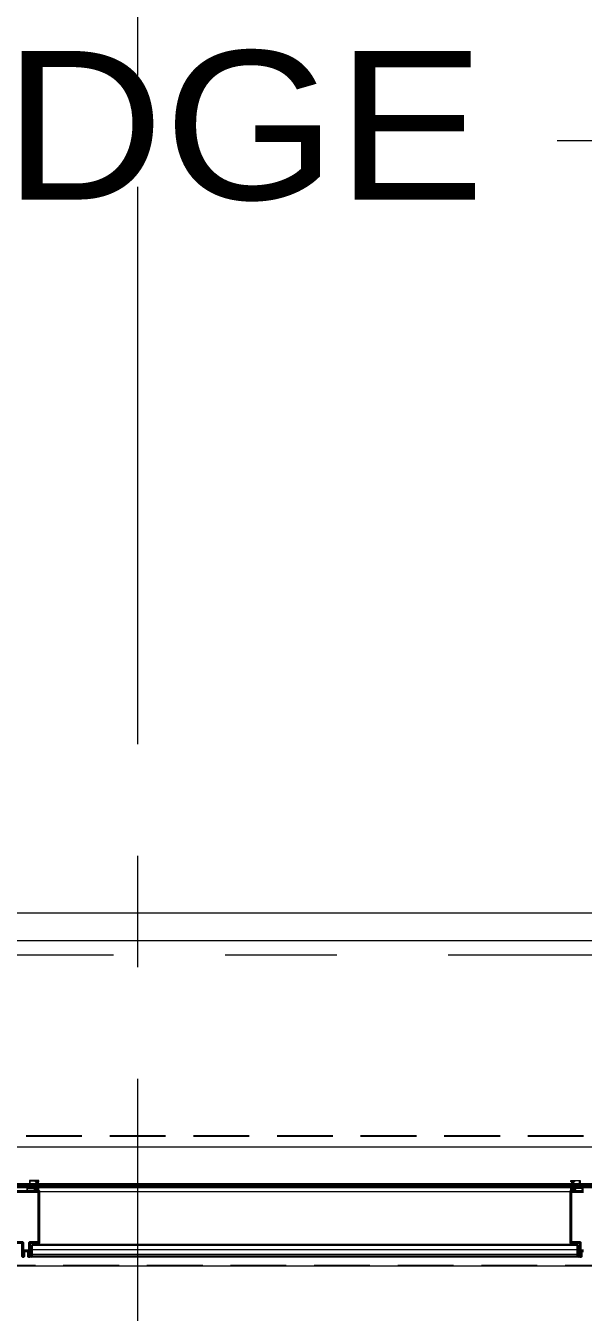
# Model space of a CAD drawing. Header units: inches. Extents: x -26575 to 27, y -11337 to 2257.
# Drawn here: x -21241.1 to -21181.1, y -23.9 to 114.6 of the extents above; entities that cross this region are included whole.
import ezdxf
from ezdxf import colors
from ezdxf.entities.mleader import LeaderData, LeaderLine
from ezdxf.math import Vec2, Vec3

# ---------------------------------------------------------------- set-up
doc = ezdxf.new("R2010")
doc.units = ezdxf.units.IN
doc.header["$LTSCALE"] = 48
doc.header["$MEASUREMENT"] = 0
for name, pattern in [('A106$0$CENTER', [2, 1.25, -0.25, 0.25, -0.25]), ('A112$0$CENTER', [2, 1.25, -0.25, 0.25, -0.25]), ('CENTER2', [1.125, 0.75, -0.125, 0.125, -0.125]), ('NB - 12th floor_plan$0$HIDDEN2', [0.1875, 0.125, -0.0625])]:
    doc.linetypes.add(name, pattern=pattern)
for name, color, linetype in [('A106$0$A-ANNO-TEXT', 8, 'Continuous'), ('A106$0$A-CLNG-RAIL', 8, 'Continuous'), ('A106$0$A-FLOR-SLAB', 8, 'Continuous'), ('A106$0$A-GLAZ', 8, 'Continuous'), ('A106$0$A-GLAZ-CRNA', 8, 'Continuous'), ('A106$0$A-GRID-GRD1-12', 8, 'CENTER2'), ('A106$0$A-GRID-GRDP0-15', 8, 'Continuous'), ('A112$0$A-CLNG-RAIL', 8, 'Continuous'), ('A112$0$A-FLOR-SLAB', 8, 'Continuous'), ('A112$0$A-GLAZ', 8, 'Continuous'), ('A112$0$A-GLAZ-CRNA', 8, 'Continuous'), ('A112$0$A-GRID-GRD1-12', 8, 'Continuous'), ('A112$0$A-GRID-GRDP0-15', 8, 'Continuous'), ('A612$0$A-CLNG-RAIL', 8, 'Continuous'), ('A612$0$A-CLNG-SFFT', 8, 'Continuous'), ('E-Anno-Note', 6, 'Continuous'), ('E-FIRE', 234, 'Continuous'), ('NB - 12th floor_plan$0$STFIN1', 1, 'NB - 12th floor_plan$0$HIDDEN2'), ('NB - 12th floor_plan$0$STSLABNOTCH', 1, 'NB - 12th floor_plan$0$HIDDEN2'), ('XREF', 7, 'Continuous')]:
    doc.layers.add(name, color=color, linetype=linetype)
doc.layers.add('E-Fire-Covr', color=240, linetype='Continuous', lineweight=70, plot=False)
doc.styles.add('A106$0$Arial', font='arial.ttf', dxfattribs={"height": 0.076839})
doc.styles.add('MAMEP ANNO', font='arial.ttf', dxfattribs={"height": 0.078125})

# ---------------------------------------------------------------- blocks, each defined once
blk = doc.blocks.new('*U546')
at = {"layer": 'A106$0$A-CLNG-RAIL', "linetype": 'Continuous', "lineweight": 13}
for p, q in [((-0.65, 0.45), (-0.65, 0.59)), ((-0.65, 0.59), (0.35, 0.59)), ((-0.55, 0.45), (-0.65, 0.45)), ((-0.31, 0.54), (-0.61, 0.54)), ((-0.61, 0.54), (-0.61, 0.49)), ((-0.61, 0.49), (-0.55, 0.49)), ((-0.55, 0.49), (-0.55, 0.45)), ((-0.37, 0.45), (-0.37, 0.49)), ((-0.37, 0.49), (-0.31, 0.49)), ((-0.26, 0.45), (-0.37, 0.45)), ((-0.31, 0.49), (-0.31, 0.54)), ((0.3, 0.54), (-0.26, 0.54)), ((-0.26, 0.54), (-0.26, 0.45)), ((0.3, -0.23), (0.3, 0.54)), ((0.35, 0.59), (0.35, -0.23)), ((-0.65, -0.59), (-0.65, -0.23)), ((-0.65, -0.23), (-0.55, -0.23)), ((-0.61, -0.59), (-0.65, -0.59)), ((-0.55, -0.27), (-0.61, -0.27)), ((-0.61, -0.27), (-0.61, -0.32)), ((-0.61, -0.32), (-0.31, -0.32)), ((-0.23, -0.37), (-0.61, -0.37)), ((-0.61, -0.37), (-0.61, -0.59)), ((-0.55, -0.23), (-0.55, -0.27)), ((-0.37, -0.27), (-0.37, -0.23)), ((-0.37, -0.23), (0.3, -0.23)), ((-0.31, -0.27), (-0.37, -0.27)), ((-0.31, -0.32), (-0.31, -0.27)), ((-0.23, -0.59), (-0.23, -0.37)), ((-0.19, -0.59), (-0.23, -0.59)), ((0.6, -0.29), (-0.19, -0.29)), ((-0.19, -0.29), (-0.19, -0.39)), ((-0.19, -0.39), (-0.15, -0.39)), ((-0.15, -0.39), (-0.19, -0.51)), ((-0.19, -0.51), (-0.19, -0.59)), ((0.35, -0.23), (0.44, -0.23)), ((0.44, -0.23), (0.44, -0.2)), ((0.44, -0.2), (0.57, -0.23)), ((0.6, -0.51), (0.56, -0.39)), ((0.56, -0.39), (0.6, -0.39)), ((0.57, -0.23), (0.65, -0.23)), ((0.6, -0.39), (0.6, -0.29)), ((0.6, -0.59), (0.6, -0.51)), ((0.65, -0.59), (0.6, -0.59)), ((0.65, -0.23), (0.65, -0.59))]:
    blk.add_line(p, q, dxfattribs=at)
at = {"layer": 'A106$0$A-CLNG-RAIL', "lineweight": 13, "flags": 128}
for points in [[(-0.55, 0.51), (-0.36, 0.51)], [(-0.39, 0.5), (-0.38, 0.44), (-0.38, 0.37), (-0.33, 0.18)], [(-0.39, -0.29), (-0.38, -0.23), (-0.38, -0.16), (-0.33, 0.03)], [(-0.55, -0.3), (-0.36, -0.3)]]:
    blk.add_lwpolyline(points, dxfattribs=at)
at = {"layer": 'A106$0$A-CLNG-RAIL', "lineweight": 13}
for points in [[(-0.53, 0.51), (-0.52, 0.46), (-0.53, 0.41), (-0.57, 0.34), (-0.59, 0.31), (-0.64, 0.18)], [(-0.53, -0.29), (-0.52, -0.24), (-0.53, -0.2), (-0.57, -0.12), (-0.59, -0.1), (-0.64, 0.03)], [(-0.5, 0.51), (-0.5, 0.47), (-0.5, 0.41), (-0.53, 0.34), (-0.54, 0.31), (-0.59, 0.18)], [(-0.5, -0.29), (-0.5, -0.26), (-0.5, -0.2), (-0.53, -0.13), (-0.54, -0.1), (-0.59, 0.03)], [(-0.47, 0.51), (-0.47, 0.49), (-0.46, 0.45), (-0.47, 0.36), (-0.49, 0.31), (-0.51, 0.18)], [(-0.47, -0.3), (-0.47, -0.28), (-0.46, -0.24), (-0.47, -0.15), (-0.49, -0.1), (-0.51, 0.03)], [(-0.45, 0.51), (-0.44, 0.4), (-0.45, 0.34), (-0.44, 0.31), (-0.44, 0.18)], [(-0.45, -0.3), (-0.44, -0.19), (-0.45, -0.12), (-0.44, -0.1), (-0.44, 0.03)], [(-0.41, 0.5), (-0.41, 0.44), (-0.41, 0.38), (-0.4, 0.34), (-0.4, 0.31), (-0.37, 0.18)], [(-0.41, -0.29), (-0.41, -0.23), (-0.41, -0.17), (-0.4, -0.12), (-0.4, -0.1), (-0.37, 0.03)]]:
    blk.add_open_spline(points, degree=3, dxfattribs=at)
blk = doc.blocks.new('*U545')
at = {"layer": 'A106$0$A-CLNG-RAIL', "linetype": 'Continuous', "lineweight": 13}
for p, q in [((0.65, 0.59), (-0.35, 0.59)), ((-0.35, 0.59), (-0.35, -0.23)), ((-0.3, -0.23), (-0.3, 0.54)), ((-0.3, 0.54), (0.26, 0.54)), ((0.26, 0.54), (0.26, 0.45)), ((0.26, 0.45), (0.37, 0.45)), ((0.31, 0.49), (0.31, 0.54)), ((0.31, 0.54), (0.61, 0.54)), ((0.37, 0.49), (0.31, 0.49)), ((0.37, 0.45), (0.37, 0.49)), ((0.61, 0.49), (0.55, 0.49)), ((0.55, 0.49), (0.55, 0.45)), ((0.55, 0.45), (0.65, 0.45)), ((0.61, 0.54), (0.61, 0.49)), ((0.65, 0.45), (0.65, 0.59)), ((-0.57, -0.23), (-0.65, -0.23)), ((-0.65, -0.23), (-0.65, -0.59)), ((-0.65, -0.59), (-0.6, -0.59)), ((-0.6, -0.39), (-0.6, -0.29)), ((-0.6, -0.29), (0.19, -0.29)), ((-0.6, -0.51), (-0.56, -0.39)), ((-0.56, -0.39), (-0.6, -0.39)), ((-0.6, -0.59), (-0.6, -0.51)), ((-0.44, -0.2), (-0.57, -0.23)), ((-0.44, -0.23), (-0.44, -0.2)), ((-0.35, -0.23), (-0.44, -0.23)), ((0.37, -0.23), (-0.3, -0.23)), ((0.19, -0.39), (0.15, -0.39)), ((0.15, -0.39), (0.19, -0.51)), ((0.19, -0.29), (0.19, -0.39)), ((0.19, -0.51), (0.19, -0.59)), ((0.19, -0.59), (0.23, -0.59)), ((0.23, -0.59), (0.23, -0.37)), ((0.23, -0.37), (0.61, -0.37)), ((0.31, -0.32), (0.31, -0.27)), ((0.31, -0.27), (0.37, -0.27)), ((0.61, -0.32), (0.31, -0.32)), ((0.37, -0.27), (0.37, -0.23)), ((0.65, -0.23), (0.55, -0.23)), ((0.55, -0.23), (0.55, -0.27)), ((0.55, -0.27), (0.61, -0.27)), ((0.61, -0.27), (0.61, -0.32)), ((0.61, -0.37), (0.61, -0.59)), ((0.61, -0.59), (0.65, -0.59)), ((0.65, -0.59), (0.65, -0.23))]:
    blk.add_line(p, q, dxfattribs=at)
at = {"layer": 'A106$0$A-CLNG-RAIL', "lineweight": 13, "flags": 128}
for points in [[(0.39, 0.5), (0.38, 0.44), (0.38, 0.37), (0.33, 0.18)], [(0.39, -0.29), (0.38, -0.23), (0.38, -0.16), (0.33, 0.03)], [(0.55, 0.51), (0.36, 0.51)], [(0.55, -0.3), (0.36, -0.3)]]:
    blk.add_lwpolyline(points, dxfattribs=at)
at = {"layer": 'A106$0$A-CLNG-RAIL', "lineweight": 13}
for points in [[(0.41, 0.5), (0.41, 0.44), (0.41, 0.38), (0.4, 0.34), (0.4, 0.31), (0.37, 0.18)], [(0.41, -0.29), (0.41, -0.23), (0.41, -0.17), (0.4, -0.12), (0.4, -0.1), (0.37, 0.03)], [(0.45, 0.51), (0.44, 0.4), (0.45, 0.34), (0.44, 0.31), (0.44, 0.18)], [(0.45, -0.3), (0.44, -0.19), (0.45, -0.12), (0.44, -0.1), (0.44, 0.03)], [(0.47, 0.51), (0.47, 0.49), (0.46, 0.45), (0.47, 0.36), (0.49, 0.31), (0.51, 0.18)], [(0.47, -0.3), (0.47, -0.28), (0.46, -0.24), (0.47, -0.15), (0.49, -0.1), (0.51, 0.03)], [(0.5, 0.51), (0.5, 0.47), (0.5, 0.41), (0.53, 0.34), (0.54, 0.31), (0.59, 0.18)], [(0.5, -0.29), (0.5, -0.26), (0.5, -0.2), (0.53, -0.13), (0.54, -0.1), (0.59, 0.03)], [(0.53, 0.51), (0.52, 0.46), (0.53, 0.41), (0.57, 0.34), (0.59, 0.31), (0.64, 0.18)], [(0.53, -0.29), (0.52, -0.24), (0.53, -0.2), (0.57, -0.12), (0.59, -0.1), (0.64, 0.03)]]:
    blk.add_open_spline(points, degree=3, dxfattribs=at)
blk = doc.blocks.new('A106$0$CW20FCORNER_3')
at = {"layer": 'A106$0$A-GLAZ-CRNA', "linetype": 'Continuous', "lineweight": 0}
for p, q in [((-178.63, 7), (-121.38, 7)), ((-179.37, 0.75), (-120.62, 0.75)), ((-179.37, 0.25), (-120.62, 0.25))]:
    blk.add_line(p, q, dxfattribs=at)
at = {"layer": 'A106$0$A-GLAZ-CRNA', "linetype": 'Continuous', "lineweight": 30}
for p, q in [((-179.37, 1.25), (-179.37, 0)), ((-179.37, 1.25), (-120.62, 1.25)), ((-179.37, 0), (-120.62, 0))]:
    blk.add_line(p, q, dxfattribs=at)
at = {"layer": 'A106$0$A-GLAZ-CRNA', "linetype": 'Continuous', "lineweight": 40}
blk.add_line((-120.62, 1.25), (-120.62, 0), dxfattribs=at)
at = {"layer": 'A106$0$A-GLAZ-CRNA', "linetype": 'Continuous', "lineweight": 40, "flags": 128}
for points in [[(-180, 0.59), (-180.25, 0.59), (-180.25, 0), (-180.37, 0), (-180.37, 1.5), (-181.37, 1.5), (-181.38, 7), (-180, 7)], [(-180, 0.59), (-179.75, 0.59), (-179.75, 0), (-179.62, 0), (-179.62, 1.5), (-178.62, 1.5), (-178.63, 7), (-180, 7)], [(-120, 0.59), (-120.25, 0.59), (-120.25, 0), (-120.37, 0), (-120.37, 1.5), (-121.37, 1.5), (-121.38, 7), (-120, 7)]]:
    blk.add_lwpolyline(points, dxfattribs=at)
at = {"layer": 'A106$0$A-GLAZ-CRNA', "linetype": 'Continuous', "lineweight": 40, "extrusion": (0, 0, -1)}
for centre in [(179.5, -0.13), (120.5, -0.13)]:
    blk.add_arc(centre, 0.177, 45, 135, dxfattribs=at)
blk = doc.blocks.new('A106')
at = {"layer": 'A106$0$A-ANNO-TEXT', "lineweight": 0, "flags": 128}
blk.add_lwpolyline([(-21183.88, 102.24), (-21155.72, 102.24), (-21072.34, 60.52)], dxfattribs=at)
at = {"layer": 'A106$0$A-FLOR-SLAB', "lineweight": 0, "flags": 128}
blk.add_lwpolyline([(-23869.27, 1530.35), (-21072.77, 1530.34), (-21072.77, -6.15), (-22489.27, -6.15), (-22489.27, 53.84), (-22872.77, 53.84), (-22872.77, -6.15), (-24409.27, -6.15)], dxfattribs=at)
at = {"layer": 'A106$0$A-GLAZ', "lineweight": 0}
blk.add_line((-22352.02, -18.91), (-21060.02, -18.91), dxfattribs=at)
at = {"layer": 'A106$0$A-GRID-GRD1-12', "linetype": 'A106$0$CENTER', "lineweight": 0}
blk.add_line((-24363.6, 14.59), (-20442.35, 14.59), dxfattribs=at)
at = {"layer": 'A106$0$A-GRID-GRDP0-15', "linetype": 'A106$0$CENTER', "lineweight": 0}
blk.add_line((-21229.02, 2113.24), (-21229.02, -676.9), dxfattribs=at)
at = {"layer": 'A106$0$A-CLNG-RAIL', "lineweight": 13}
for name, p in [('*U545', (-21240.3, -10.31)), ('*U546', (-21181.75, -10.31))]:
    blk.add_blockref(name, p, dxfattribs=at)
at = {"layer": 'A106$0$A-GLAZ-CRNA', "lineweight": 30}
blk.add_blockref('A106$0$CW20FCORNER_3', (-21061.02, -17.9), dxfattribs=at)
at = {"layer": 'A106$0$A-ANNO-TEXT', "lineweight": 13, "insert": (-21327.09, 111.88, 0.21), "char_height": 16, "attachment_point": 1, "line_spacing_factor": 0.6, "style": 'A106$0$Arial'}
blk.add_mtext('\\H1x;\\W1.06875;SLAB EDGE', dxfattribs=at)
blk = doc.blocks.new('A112')
at = {"layer": 'A112$0$A-CLNG-RAIL', "lineweight": 13}
for p, q in [((-21240.87, -10.54), (-21240.95, -10.54)), ((-21240.95, -10.54), (-21240.95, -10.9)), ((-21240.95, -10.9), (-21240.9, -10.9)), ((-21240.9, -10.7), (-21240.9, -10.6)), ((-21240.9, -10.6), (-21240.11, -10.6)), ((-21240.9, -10.82), (-21240.86, -10.7)), ((-21240.86, -10.7), (-21240.9, -10.7)), ((-21240.9, -10.9), (-21240.9, -10.82)), ((-21240.74, -10.51), (-21240.87, -10.54)), ((-21240.74, -10.54), (-21240.74, -10.51)), ((-21240.65, -10.54), (-21240.74, -10.54)), ((-21239.65, -9.72), (-21240.65, -9.72)), ((-21240.65, -9.72), (-21240.65, -10.54)), ((-21240.6, -10.54), (-21240.6, -9.77)), ((-21240.6, -9.77), (-21240.04, -9.77)), ((-21239.93, -10.54), (-21240.6, -10.54)), ((-21240.11, -10.7), (-21240.15, -10.7)), ((-21240.15, -10.7), (-21240.11, -10.82)), ((-21240.11, -10.6), (-21240.11, -10.7)), ((-21240.11, -10.82), (-21240.11, -10.9)), ((-21240.11, -10.9), (-21240.07, -10.9)), ((-21240.07, -10.9), (-21240.07, -10.68)), ((-21240.07, -10.68), (-21239.69, -10.68)), ((-21240.04, -9.77), (-21240.04, -9.86)), ((-21240.04, -9.86), (-21239.93, -9.86)), ((-21239.99, -9.82), (-21239.99, -9.77)), ((-21239.99, -9.77), (-21239.69, -9.77)), ((-21239.93, -9.82), (-21239.99, -9.82)), ((-21239.99, -10.63), (-21239.99, -10.58)), ((-21239.99, -10.58), (-21239.93, -10.58)), ((-21239.69, -10.63), (-21239.99, -10.63)), ((-21239.93, -9.86), (-21239.93, -9.82)), ((-21239.93, -10.58), (-21239.93, -10.54)), ((-21239.69, -9.82), (-21239.75, -9.82)), ((-21239.75, -9.82), (-21239.75, -9.86)), ((-21239.75, -9.86), (-21239.65, -9.86)), ((-21239.65, -10.54), (-21239.75, -10.54)), ((-21239.75, -10.54), (-21239.75, -10.58)), ((-21239.75, -10.58), (-21239.69, -10.58)), ((-21239.69, -9.77), (-21239.69, -9.82)), ((-21239.69, -10.58), (-21239.69, -10.63)), ((-21239.69, -10.68), (-21239.69, -10.9)), ((-21239.69, -10.9), (-21239.65, -10.9)), ((-21239.65, -9.86), (-21239.65, -9.72)), ((-21239.65, -10.9), (-21239.65, -10.54)), ((-21182.4, -9.86), (-21182.4, -9.72)), ((-21182.4, -9.72), (-21181.4, -9.72)), ((-21182.29, -9.86), (-21182.4, -9.86)), ((-21182.4, -10.9), (-21182.4, -10.54)), ((-21182.4, -10.54), (-21182.29, -10.54)), ((-21182.35, -10.9), (-21182.4, -10.9)), ((-21182.05, -9.77), (-21182.35, -9.77)), ((-21182.35, -9.77), (-21182.35, -9.82)), ((-21182.35, -9.82), (-21182.29, -9.82)), ((-21182.29, -10.58), (-21182.35, -10.58)), ((-21182.35, -10.58), (-21182.35, -10.63)), ((-21182.35, -10.63), (-21182.05, -10.63)), ((-21181.98, -10.68), (-21182.35, -10.68)), ((-21182.35, -10.68), (-21182.35, -10.9)), ((-21182.29, -9.82), (-21182.29, -9.86)), ((-21182.29, -10.54), (-21182.29, -10.58)), ((-21182.11, -9.86), (-21182.11, -9.82)), ((-21182.11, -9.82), (-21182.05, -9.82)), ((-21182.01, -9.86), (-21182.11, -9.86)), ((-21182.11, -10.58), (-21182.11, -10.54)), ((-21182.11, -10.54), (-21181.45, -10.54)), ((-21182.05, -10.58), (-21182.11, -10.58)), ((-21182.05, -9.82), (-21182.05, -9.77)), ((-21182.05, -10.63), (-21182.05, -10.58)), ((-21181.45, -9.77), (-21182.01, -9.77)), ((-21182.01, -9.77), (-21182.01, -9.86)), ((-21181.98, -10.9), (-21181.98, -10.68)), ((-21181.94, -10.9), (-21181.98, -10.9)), ((-21181.15, -10.6), (-21181.94, -10.6)), ((-21181.94, -10.6), (-21181.94, -10.7)), ((-21181.94, -10.7), (-21181.9, -10.7)), ((-21181.9, -10.7), (-21181.94, -10.82)), ((-21181.94, -10.82), (-21181.94, -10.9)), ((-21181.45, -10.54), (-21181.45, -9.77)), ((-21181.4, -9.72), (-21181.4, -10.54)), ((-21181.4, -10.54), (-21181.31, -10.54)), ((-21181.31, -10.54), (-21181.31, -10.51)), ((-21181.31, -10.51), (-21181.18, -10.54)), ((-21181.18, -10.54), (-21181.1, -10.54)), ((-21181.15, -10.82), (-21181.18, -10.7)), ((-21181.18, -10.7), (-21181.15, -10.7)), ((-21181.15, -10.7), (-21181.15, -10.6)), ((-21181.15, -10.9), (-21181.15, -10.82)), ((-21181.1, -10.9), (-21181.15, -10.9)), ((-21181.1, -10.54), (-21181.1, -10.9))]:
    blk.add_line(p, q, dxfattribs=at)
at = {"layer": 'A112$0$A-CLNG-RAIL', "lineweight": 13, "flags": 128}
for points in [[(-21239.9, -9.81), (-21239.92, -9.87), (-21239.92, -9.94), (-21239.97, -10.13)], [(-21239.9, -10.6), (-21239.92, -10.54), (-21239.92, -10.47), (-21239.97, -10.28)], [(-21239.75, -9.8), (-21239.94, -9.8)], [(-21239.75, -10.61), (-21239.94, -10.61)], [(-21182.3, -9.8), (-21182.11, -9.8)], [(-21182.3, -10.61), (-21182.11, -10.61)], [(-21182.14, -9.81), (-21182.13, -9.87), (-21182.13, -9.94), (-21182.08, -10.13)], [(-21182.14, -10.6), (-21182.13, -10.54), (-21182.13, -10.47), (-21182.08, -10.28)]]:
    blk.add_lwpolyline(points, dxfattribs=at)
at = {"layer": 'A112$0$A-CLNG-RAIL', "lineweight": 13}
for points in [[(-21239.89, -9.81), (-21239.89, -9.87), (-21239.89, -9.93), (-21239.9, -9.97), (-21239.9, -10), (-21239.93, -10.13)], [(-21239.89, -10.6), (-21239.89, -10.54), (-21239.89, -10.48), (-21239.9, -10.43), (-21239.9, -10.41), (-21239.93, -10.28)], [(-21239.85, -9.8), (-21239.86, -9.91), (-21239.85, -9.97), (-21239.86, -10), (-21239.86, -10.13)], [(-21239.85, -10.61), (-21239.86, -10.5), (-21239.85, -10.43), (-21239.86, -10.41), (-21239.86, -10.28)], [(-21239.83, -9.8), (-21239.83, -9.82), (-21239.84, -9.86), (-21239.83, -9.95), (-21239.81, -10), (-21239.79, -10.13)], [(-21239.83, -10.61), (-21239.83, -10.59), (-21239.84, -10.55), (-21239.83, -10.46), (-21239.81, -10.41), (-21239.79, -10.28)], [(-21239.8, -9.81), (-21239.8, -9.84), (-21239.8, -9.9), (-21239.77, -9.97), (-21239.76, -10), (-21239.71, -10.13)], [(-21239.8, -10.6), (-21239.8, -10.57), (-21239.8, -10.51), (-21239.77, -10.44), (-21239.76, -10.41), (-21239.71, -10.28)], [(-21239.77, -9.81), (-21239.78, -9.85), (-21239.76, -9.9), (-21239.73, -9.97), (-21239.71, -10), (-21239.66, -10.13)], [(-21239.77, -10.6), (-21239.78, -10.55), (-21239.76, -10.51), (-21239.73, -10.43), (-21239.71, -10.41), (-21239.66, -10.28)], [(-21182.28, -9.81), (-21182.27, -9.85), (-21182.28, -9.9), (-21182.32, -9.97), (-21182.34, -10), (-21182.39, -10.13)], [(-21182.28, -10.6), (-21182.27, -10.55), (-21182.28, -10.51), (-21182.32, -10.43), (-21182.34, -10.41), (-21182.39, -10.28)], [(-21182.25, -9.81), (-21182.25, -9.84), (-21182.25, -9.9), (-21182.28, -9.97), (-21182.29, -10), (-21182.34, -10.13)], [(-21182.25, -10.6), (-21182.25, -10.57), (-21182.25, -10.51), (-21182.28, -10.44), (-21182.29, -10.41), (-21182.34, -10.28)], [(-21182.22, -9.8), (-21182.22, -9.82), (-21182.21, -9.86), (-21182.22, -9.95), (-21182.24, -10), (-21182.26, -10.13)], [(-21182.22, -10.61), (-21182.22, -10.59), (-21182.21, -10.55), (-21182.22, -10.46), (-21182.24, -10.41), (-21182.26, -10.28)], [(-21182.2, -9.8), (-21182.19, -9.91), (-21182.2, -9.97), (-21182.19, -10), (-21182.19, -10.13)], [(-21182.2, -10.61), (-21182.19, -10.5), (-21182.2, -10.43), (-21182.19, -10.41), (-21182.19, -10.28)], [(-21182.16, -9.81), (-21182.16, -9.87), (-21182.16, -9.93), (-21182.15, -9.97), (-21182.15, -10), (-21182.12, -10.13)], [(-21182.16, -10.6), (-21182.16, -10.54), (-21182.16, -10.48), (-21182.15, -10.43), (-21182.15, -10.41), (-21182.12, -10.28)]]:
    blk.add_open_spline(points, degree=3, dxfattribs=at)
at = {"layer": 'A112$0$A-FLOR-SLAB', "lineweight": 0, "flags": 128}
blk.add_lwpolyline([(-23869.27, 1530.35), (-21072.77, 1530.34), (-21072.77, -6.15), (-22489.27, -6.15), (-22489.27, 53.84), (-22872.77, 53.84), (-22872.77, -6.15), (-24409.27, -6.15)], dxfattribs=at)
at = {"layer": 'A112$0$A-GLAZ', "lineweight": 0}
blk.add_line((-22352.02, -18.91), (-21060.02, -18.91), dxfattribs=at)
at = {"layer": 'A112$0$A-GLAZ-CRNA', "lineweight": 0}
for p, q in [((-21239.65, -10.9), (-21182.4, -10.9)), ((-21240.4, -17.15), (-21181.65, -17.15)), ((-21240.4, -17.65), (-21181.65, -17.65))]:
    blk.add_line(p, q, dxfattribs=at)
at = {"layer": 'A112$0$A-GLAZ-CRNA', "lineweight": 30}
for p, q in [((-21240.4, -16.65), (-21240.4, -17.9)), ((-21240.4, -16.65), (-21181.65, -16.65)), ((-21240.4, -17.9), (-21181.65, -17.9))]:
    blk.add_line(p, q, dxfattribs=at)
at = {"layer": 'A112$0$A-GLAZ-CRNA', "lineweight": 40}
blk.add_line((-21181.65, -16.65), (-21181.65, -17.9), dxfattribs=at)
at = {"layer": 'A112$0$A-GLAZ-CRNA', "lineweight": 40, "flags": 128}
for points in [[(-21241.02, -17.31), (-21241.27, -17.31), (-21241.27, -17.9), (-21241.4, -17.9), (-21241.4, -16.4), (-21242.4, -16.4), (-21242.4, -10.9), (-21241.02, -10.9)], [(-21241.02, -17.31), (-21240.77, -17.31), (-21240.77, -17.9), (-21240.65, -17.9), (-21240.65, -16.4), (-21239.65, -16.4), (-21239.65, -10.9), (-21241.02, -10.9)], [(-21181.02, -17.31), (-21181.27, -17.31), (-21181.27, -17.9), (-21181.4, -17.9), (-21181.4, -16.4), (-21182.4, -16.4), (-21182.4, -10.9), (-21181.02, -10.9)]]:
    blk.add_lwpolyline(points, dxfattribs=at)
at = {"layer": 'A112$0$A-GLAZ-CRNA', "lineweight": 40, "extrusion": (0, 0, -1)}
for centre in [(21240.52, -18.03), (21181.52, -18.03)]:
    blk.add_arc(centre, 0.177, 45, 135, dxfattribs=at)
at = {"layer": 'A112$0$A-GRID-GRD1-12', "linetype": 'A112$0$CENTER', "lineweight": 0}
blk.add_line((-24363.6, 14.59), (-20442.35, 14.59), dxfattribs=at)
at = {"layer": 'A112$0$A-GRID-GRDP0-15', "linetype": 'A112$0$CENTER', "lineweight": 0}
blk.add_line((-21229.02, 2113.24), (-21229.02, -676.9), dxfattribs=at)
blk = doc.blocks.new('A612')
at = {"layer": 'A612$0$A-CLNG-RAIL', "lineweight": 13}
for p, q in [((-21240.87, -10.54), (-21240.95, -10.54)), ((-21240.95, -10.54), (-21240.95, -10.9)), ((-21240.95, -10.9), (-21240.9, -10.9)), ((-21240.9, -10.7), (-21240.9, -10.6)), ((-21240.9, -10.6), (-21240.11, -10.6)), ((-21240.9, -10.82), (-21240.86, -10.7)), ((-21240.86, -10.7), (-21240.9, -10.7)), ((-21240.9, -10.9), (-21240.9, -10.82)), ((-21240.74, -10.51), (-21240.87, -10.54)), ((-21240.74, -10.54), (-21240.74, -10.51)), ((-21240.65, -10.54), (-21240.74, -10.54)), ((-21239.65, -9.72), (-21240.65, -9.72)), ((-21240.65, -9.72), (-21240.65, -10.54)), ((-21240.6, -10.54), (-21240.6, -9.77)), ((-21240.6, -9.77), (-21240.04, -9.77)), ((-21239.93, -10.54), (-21240.6, -10.54)), ((-21240.11, -10.7), (-21240.15, -10.7)), ((-21240.15, -10.7), (-21240.11, -10.82)), ((-21240.11, -10.6), (-21240.11, -10.7)), ((-21240.11, -10.82), (-21240.11, -10.9)), ((-21240.11, -10.9), (-21240.07, -10.9)), ((-21240.07, -10.9), (-21240.07, -10.68)), ((-21240.07, -10.68), (-21239.69, -10.68)), ((-21240.04, -9.77), (-21240.04, -9.86)), ((-21240.04, -9.86), (-21239.93, -9.86)), ((-21239.99, -9.82), (-21239.99, -9.77)), ((-21239.99, -9.77), (-21239.69, -9.77)), ((-21239.93, -9.82), (-21239.99, -9.82)), ((-21239.99, -10.63), (-21239.99, -10.58)), ((-21239.99, -10.58), (-21239.93, -10.58)), ((-21239.69, -10.63), (-21239.99, -10.63)), ((-21239.93, -9.86), (-21239.93, -9.82)), ((-21239.93, -10.58), (-21239.93, -10.54)), ((-21239.69, -9.82), (-21239.75, -9.82)), ((-21239.75, -9.82), (-21239.75, -9.86)), ((-21239.75, -9.86), (-21239.65, -9.86)), ((-21239.65, -10.54), (-21239.75, -10.54)), ((-21239.75, -10.54), (-21239.75, -10.58)), ((-21239.75, -10.58), (-21239.69, -10.58)), ((-21239.69, -9.77), (-21239.69, -9.82)), ((-21239.69, -10.58), (-21239.69, -10.63)), ((-21239.69, -10.68), (-21239.69, -10.9)), ((-21239.69, -10.9), (-21239.65, -10.9)), ((-21239.65, -9.86), (-21239.65, -9.72)), ((-21239.65, -10.9), (-21239.65, -10.54)), ((-21182.4, -9.86), (-21182.4, -9.72)), ((-21182.4, -9.72), (-21181.4, -9.72)), ((-21182.29, -9.86), (-21182.4, -9.86)), ((-21182.4, -10.9), (-21182.4, -10.54)), ((-21182.4, -10.54), (-21182.29, -10.54)), ((-21182.35, -10.9), (-21182.4, -10.9)), ((-21182.05, -9.77), (-21182.35, -9.77)), ((-21182.35, -9.77), (-21182.35, -9.82)), ((-21182.35, -9.82), (-21182.29, -9.82)), ((-21182.29, -10.58), (-21182.35, -10.58)), ((-21182.35, -10.58), (-21182.35, -10.63)), ((-21182.35, -10.63), (-21182.05, -10.63)), ((-21181.98, -10.68), (-21182.35, -10.68)), ((-21182.35, -10.68), (-21182.35, -10.9)), ((-21182.29, -9.82), (-21182.29, -9.86)), ((-21182.29, -10.54), (-21182.29, -10.58)), ((-21182.11, -9.86), (-21182.11, -9.82)), ((-21182.11, -9.82), (-21182.05, -9.82)), ((-21182.01, -9.86), (-21182.11, -9.86)), ((-21182.11, -10.58), (-21182.11, -10.54)), ((-21182.11, -10.54), (-21181.45, -10.54)), ((-21182.05, -10.58), (-21182.11, -10.58)), ((-21182.05, -9.82), (-21182.05, -9.77)), ((-21182.05, -10.63), (-21182.05, -10.58)), ((-21181.45, -9.77), (-21182.01, -9.77)), ((-21182.01, -9.77), (-21182.01, -9.86)), ((-21181.98, -10.9), (-21181.98, -10.68)), ((-21181.94, -10.9), (-21181.98, -10.9)), ((-21181.15, -10.6), (-21181.94, -10.6)), ((-21181.94, -10.6), (-21181.94, -10.7)), ((-21181.94, -10.7), (-21181.9, -10.7)), ((-21181.9, -10.7), (-21181.94, -10.82)), ((-21181.94, -10.82), (-21181.94, -10.9)), ((-21181.45, -10.54), (-21181.45, -9.77)), ((-21181.4, -9.72), (-21181.4, -10.54)), ((-21181.4, -10.54), (-21181.31, -10.54)), ((-21181.31, -10.54), (-21181.31, -10.51)), ((-21181.31, -10.51), (-21181.18, -10.54)), ((-21181.18, -10.54), (-21181.1, -10.54)), ((-21181.15, -10.82), (-21181.18, -10.7)), ((-21181.18, -10.7), (-21181.15, -10.7)), ((-21181.15, -10.7), (-21181.15, -10.6)), ((-21181.15, -10.9), (-21181.15, -10.82)), ((-21181.1, -10.9), (-21181.15, -10.9)), ((-21181.1, -10.54), (-21181.1, -10.9))]:
    blk.add_line(p, q, dxfattribs=at)
at = {"layer": 'A612$0$A-CLNG-RAIL', "lineweight": 13, "flags": 128}
for points in [[(-21239.9, -9.81), (-21239.92, -9.87), (-21239.92, -9.94), (-21239.97, -10.13)], [(-21239.9, -10.6), (-21239.92, -10.54), (-21239.92, -10.47), (-21239.97, -10.28)], [(-21239.75, -9.8), (-21239.94, -9.8)], [(-21239.75, -10.61), (-21239.94, -10.61)], [(-21182.3, -9.8), (-21182.11, -9.8)], [(-21182.3, -10.61), (-21182.11, -10.61)], [(-21182.14, -9.81), (-21182.13, -9.87), (-21182.13, -9.94), (-21182.08, -10.13)], [(-21182.14, -10.6), (-21182.13, -10.54), (-21182.13, -10.47), (-21182.08, -10.28)]]:
    blk.add_lwpolyline(points, dxfattribs=at)
at = {"layer": 'A612$0$A-CLNG-RAIL', "lineweight": 13}
for points in [[(-21239.89, -9.81), (-21239.89, -9.87), (-21239.89, -9.93), (-21239.9, -9.97), (-21239.9, -10), (-21239.93, -10.13)], [(-21239.89, -10.6), (-21239.89, -10.54), (-21239.89, -10.48), (-21239.9, -10.43), (-21239.9, -10.41), (-21239.93, -10.28)], [(-21239.85, -9.8), (-21239.86, -9.91), (-21239.85, -9.97), (-21239.86, -10), (-21239.86, -10.13)], [(-21239.85, -10.61), (-21239.86, -10.5), (-21239.85, -10.43), (-21239.86, -10.41), (-21239.86, -10.28)], [(-21239.83, -9.8), (-21239.83, -9.82), (-21239.84, -9.86), (-21239.83, -9.95), (-21239.81, -10), (-21239.79, -10.13)], [(-21239.83, -10.61), (-21239.83, -10.59), (-21239.84, -10.55), (-21239.83, -10.46), (-21239.81, -10.41), (-21239.79, -10.28)], [(-21239.8, -9.81), (-21239.8, -9.84), (-21239.8, -9.9), (-21239.77, -9.97), (-21239.76, -10), (-21239.71, -10.13)], [(-21239.8, -10.6), (-21239.8, -10.57), (-21239.8, -10.51), (-21239.77, -10.44), (-21239.76, -10.41), (-21239.71, -10.28)], [(-21239.77, -9.81), (-21239.78, -9.85), (-21239.76, -9.9), (-21239.73, -9.97), (-21239.71, -10), (-21239.66, -10.13)], [(-21239.77, -10.6), (-21239.78, -10.55), (-21239.76, -10.51), (-21239.73, -10.43), (-21239.71, -10.41), (-21239.66, -10.28)], [(-21182.28, -9.81), (-21182.27, -9.85), (-21182.28, -9.9), (-21182.32, -9.97), (-21182.34, -10), (-21182.39, -10.13)], [(-21182.28, -10.6), (-21182.27, -10.55), (-21182.28, -10.51), (-21182.32, -10.43), (-21182.34, -10.41), (-21182.39, -10.28)], [(-21182.25, -9.81), (-21182.25, -9.84), (-21182.25, -9.9), (-21182.28, -9.97), (-21182.29, -10), (-21182.34, -10.13)], [(-21182.25, -10.6), (-21182.25, -10.57), (-21182.25, -10.51), (-21182.28, -10.44), (-21182.29, -10.41), (-21182.34, -10.28)], [(-21182.22, -9.8), (-21182.22, -9.82), (-21182.21, -9.86), (-21182.22, -9.95), (-21182.24, -10), (-21182.26, -10.13)], [(-21182.22, -10.61), (-21182.22, -10.59), (-21182.21, -10.55), (-21182.22, -10.46), (-21182.24, -10.41), (-21182.26, -10.28)], [(-21182.2, -9.8), (-21182.19, -9.91), (-21182.2, -9.97), (-21182.19, -10), (-21182.19, -10.13)], [(-21182.2, -10.61), (-21182.19, -10.5), (-21182.2, -10.43), (-21182.19, -10.41), (-21182.19, -10.28)], [(-21182.16, -9.81), (-21182.16, -9.87), (-21182.16, -9.93), (-21182.15, -9.97), (-21182.15, -10), (-21182.12, -10.13)], [(-21182.16, -10.6), (-21182.16, -10.54), (-21182.16, -10.48), (-21182.15, -10.43), (-21182.15, -10.41), (-21182.12, -10.28)]]:
    blk.add_open_spline(points, degree=3, dxfattribs=at)
at = {"layer": 'A612$0$A-CLNG-SFFT', "lineweight": 0}
for p, q in [((-22464.02, 19.1, 0), (-21098.02, 19.1, 0)), ((-22467.02, 16.1, 0), (-21095.02, 16.1, 0))]:
    blk.add_line(p, q, dxfattribs=at)
blk = doc.blocks.new('NB - 12th floor_plan')
at = {"layer": 'NB - 12th floor_plan$0$STFIN1', "elevation": 0}
blk.add_lwpolyline([(-24599.08, 241.31), (-24088.95, 1393.42), (-23923.44, 1320.14), (-23881.02, 1362.09), (-23881.02, 1543.1), (-21060.02, 1543.1), (-21060.02, -18.9), (-22502.02, -18.9)], dxfattribs=at)
at = {"layer": 'NB - 12th floor_plan$0$STSLABNOTCH', "elevation": 0}
blk.add_lwpolyline([(-21304.02, -7.4), (-21304.02, -4.9), (-21071.52, -4.9)], dxfattribs=at)
blk = doc.blocks.new('*U164')
at = {"layer": 'E-Fire-Covr'}
blk.add_lwpolyline([(10.15, 322), (318, 322), (318, -314), (-318, -314), (-318, 322), (-9.51, 322)], dxfattribs=at)

msp = doc.modelspace()

# ---------------------------------------------------------------- block references
at = {"layer": 'E-FIRE'}
msp.add_blockref('*U164', (-21296.46, 303.69), dxfattribs=at)
at = {"layer": 'XREF'}
for name in ['A106', 'A112', 'NB - 12th floor_plan', 'A612']:
    msp.add_blockref(name, (0, 0), dxfattribs=at)

# ---------------------------------------------------------------- leaders
at = {"layer": 'E-Anno-Note'}
ml = msp.add_multileader_mtext('Standard', dxfattribs=at)
ml.set_content('CEILING MOUNTED J-BOX\\PFOR MECH SHADES\\P(TYP.)', color=256, style='MAMEP ANNO')
ml.set_leader_properties(color=256, linetype='Continuous')
ml.build(insert=Vec2(0, 0))
ml.multileader.update_dxf_attribs({"has_dogleg": 0, "text_right_attachment_type": 3, "dogleg_length": 3.84, "arrow_head_size": 12, "scale": 96})
ctx = ml.context
ctx.base_point, ctx.scale, ctx.char_height, ctx.arrow_head_size, ctx.landing_gap_size, ctx.plane_origin = Vec3(-24512.3, 285.05), 96, 9.75, 12, 3.75, Vec3(-24593.49, 236.2)
ctx.right_attachment = 3
notes = []
notes.append((ctx, [(0, (0, 0, 0), (0, 0), (1, 0), 1, [])]))
ctx.mtext.insert, ctx.mtext.flow_direction = Vec3(-24508.55, 291.36), 5
for ctx, leaders in notes:
    for number, flags, end, landing, length, lines in leaders:
        leader = LeaderData()
        leader.index, (leader.has_last_leader_line, leader.has_dogleg_vector, leader.attachment_direction) = number, flags
        leader.last_leader_point, leader.dogleg_vector, leader.dogleg_length = Vec3(end), Vec3(landing), length
        for number, points, colour, breaks in lines:
            line = LeaderLine()
            line.index, line.vertices, line.color, line.breaks = number, Vec3.list(points), colors.encode_raw_color(colour), breaks
            leader.lines.append(line)
        ctx.leaders.append(leader)

doc.saveas('drawing.dxf')
